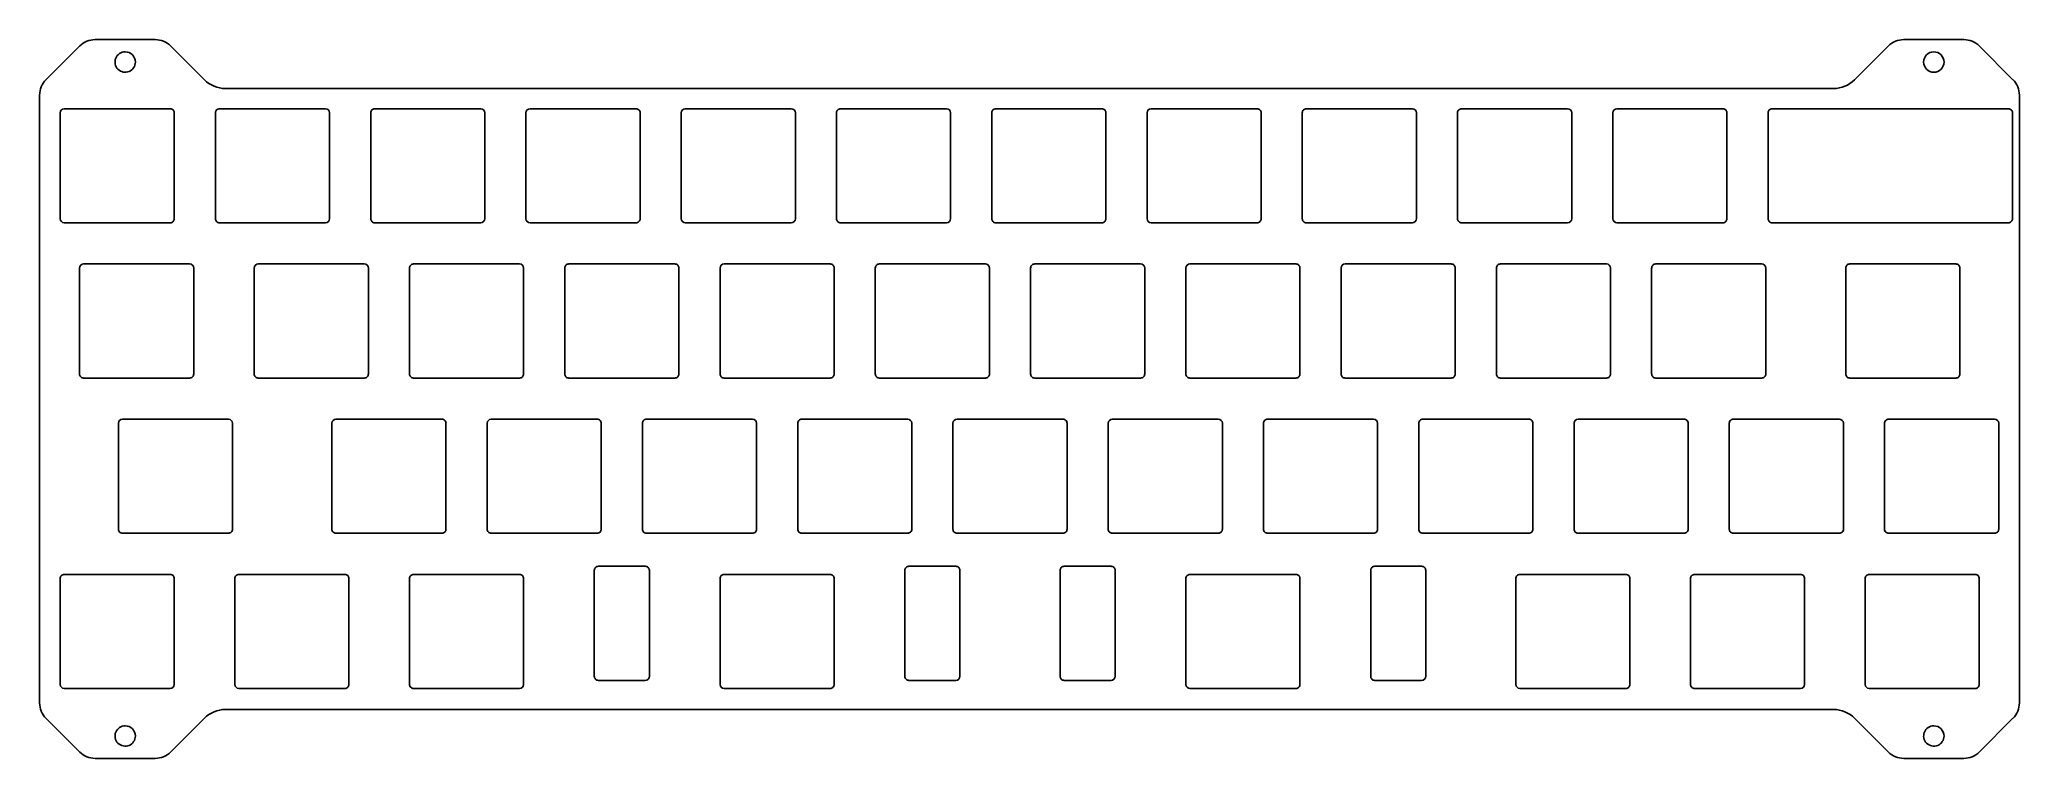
# Model space of a CAD drawing. Extents: x 0 to 243, y -88 to 0.
import ezdxf

# ---------------------------------------------------------------- set-up
doc = ezdxf.new("R2010")
doc.units = 0
doc.layers.get('0').update_dxf_attribs({"linetype": 'CONTINUOUS'})

msp = doc.modelspace()

# ---------------------------------------------------------------- linework, layer by layer
at = {"color": 7}
for points in [[(6.91388, 0.338694), (14.28242, 0.338694)], [(228.80066, 0.338694), (236.17174, 0.338694)], [(0.88138, -4.586366), (5.02158, -0.446166)], [(16.17472, -0.446166), (20.31492, -4.586366)], [(222.73768, -4.616846), (226.9109, -0.446166)], [(238.0615, -0.446166), (242.2017, -4.586366)], [(0.09906, -81.047986), (0.09906, -6.478666)], [(22.91334, -5.663326), (220.17228, -5.663326)], [(242.98656, -6.478666), (242.98656, -81.047986)], [(2.62128, -8.640206), (2.62128, -21.639926)], [(16.12138, -8.139826), (3.12166, -8.139826)], [(16.62176, -21.639926), (16.62176, -8.640206)], [(21.67128, -8.640206), (21.67128, -21.639926)], [(35.16884, -8.139826), (22.16912, -8.139826)], [(35.66922, -21.639926), (35.66922, -8.640206)], [(40.71874, -8.640206), (40.71874, -21.639926)], [(54.21884, -8.139826), (41.21912, -8.139826)], [(54.71922, -21.639926), (54.71922, -8.640206)], [(59.76874, -8.640206), (59.76874, -21.639926)], [(73.26884, -8.139826), (60.26658, -8.139826)], [(73.76668, -21.639926), (73.76668, -8.640206)], [(78.8162, -8.640206), (78.8162, -21.639926)], [(92.3163, -8.139826), (79.31658, -8.139826)], [(92.81668, -21.639926), (92.81668, -8.640206)], [(97.8662, -8.640206), (97.8662, -21.639926)], [(111.3663, -8.139826), (98.36404, -8.139826)], [(111.86414, -21.639926), (111.86414, -8.640206)], [(116.91366, -8.640206), (116.91366, -21.639926)], [(130.41376, -8.139826), (117.41404, -8.139826)], [(130.91414, -21.639926), (130.91414, -8.640206)], [(135.96366, -8.640206), (135.96366, -21.639926)], [(149.46376, -8.139826), (136.46404, -8.139826)], [(149.9616, -21.639926), (149.9616, -8.640206)], [(155.01112, -8.640206), (155.01112, -21.639926)], [(168.51122, -8.139826), (155.5115, -8.139826)], [(169.0116, -21.639926), (169.0116, -8.640206)], [(174.06112, -8.640206), (174.06112, -21.639926)], [(187.56122, -8.139826), (174.5615, -8.139826)], [(188.0616, -21.639926), (188.0616, -8.640206)], [(193.10858, -8.640206), (193.10858, -21.639926)], [(206.60868, -8.139826), (193.60896, -8.139826)], [(207.10906, -21.639926), (207.10906, -8.640206)], [(212.15858, -8.640206), (212.15858, -21.639926)], [(241.63274, -8.139826), (212.65642, -8.139826)], [(242.13312, -21.639926), (242.13312, -8.640206)], [(3.12166, -22.140306), (16.12138, -22.140306)], [(22.16912, -22.140306), (35.16884, -22.140306)], [(41.21912, -22.140306), (54.21884, -22.140306)], [(60.26658, -22.140306), (73.26884, -22.140306)], [(79.31658, -22.140306), (92.3163, -22.140306)], [(98.36404, -22.140306), (111.3663, -22.140306)], [(117.41404, -22.140306), (130.41376, -22.140306)], [(136.46404, -22.140306), (149.46376, -22.140306)], [(155.5115, -22.140306), (168.51122, -22.140306)], [(174.5615, -22.140306), (187.56122, -22.140306)], [(193.60896, -22.140306), (206.60868, -22.140306)], [(212.65642, -22.140306), (241.63274, -22.140306)], [(5.00126, -27.687666), (5.00126, -40.687386)], [(18.50136, -27.187286), (5.50164, -27.187286)], [(19.00174, -40.687386), (19.00174, -27.687666)], [(26.43124, -27.687666), (26.43124, -40.687386)], [(39.93134, -27.187286), (26.93162, -27.187286)], [(40.43172, -40.687386), (40.43172, -27.687666)], [(45.48124, -27.687666), (45.48124, -40.687386)], [(58.98134, -27.187286), (45.98162, -27.187286)], [(59.48172, -40.687386), (59.48172, -27.687666)], [(64.5287, -27.687666), (64.5287, -40.687386)], [(78.0288, -27.187286), (65.02908, -27.187286)], [(78.52918, -40.687386), (78.52918, -27.687666)], [(83.5787, -27.687666), (83.5787, -40.687386)], [(97.0788, -27.187286), (84.07908, -27.187286)], [(97.57918, -40.687386), (97.57918, -27.687666)], [(102.6287, -27.687666), (102.6287, -40.687386)], [(116.12626, -27.187286), (103.12654, -27.187286)], [(116.62664, -40.687386), (116.62664, -27.687666)], [(121.67616, -27.687666), (121.67616, -40.687386)], [(135.17626, -27.187286), (122.17654, -27.187286)], [(135.67664, -40.687386), (135.67664, -27.687666)], [(140.72616, -27.687666), (140.72616, -40.687386)], [(154.22626, -27.187286), (141.224, -27.187286)], [(154.7241, -40.687386), (154.7241, -27.687666)], [(159.77362, -27.687666), (159.77362, -40.687386)], [(173.27372, -27.187286), (160.274, -27.187286)], [(173.7741, -40.687386), (173.7741, -27.687666)], [(178.82362, -27.687666), (178.82362, -40.687386)], [(192.32372, -27.187286), (179.32146, -27.187286)], [(192.82156, -40.687386), (192.82156, -27.687666)], [(197.87108, -27.687666), (197.87108, -40.687386)], [(211.37118, -27.187286), (198.37146, -27.187286)], [(211.87156, -40.687386), (211.87156, -27.687666)], [(221.68358, -27.687666), (221.68358, -40.687386)], [(235.18368, -27.187286), (222.18142, -27.187286)], [(235.68152, -40.687386), (235.68152, -27.687666)], [(5.50164, -41.187766), (18.50136, -41.187766)], [(26.93162, -41.187766), (39.93134, -41.187766)], [(45.98162, -41.187766), (58.98134, -41.187766)], [(65.02908, -41.187766), (78.0288, -41.187766)], [(84.07908, -41.187766), (97.0788, -41.187766)], [(103.12654, -41.187766), (116.12626, -41.187766)], [(122.17654, -41.187766), (135.17626, -41.187766)], [(141.224, -41.187766), (154.22626, -41.187766)], [(160.274, -41.187766), (173.27372, -41.187766)], [(179.32146, -41.187766), (192.32372, -41.187766)], [(198.37146, -41.187766), (211.37118, -41.187766)], [(222.18142, -41.187766), (235.18368, -41.187766)], [(9.76376, -46.737666), (9.76376, -59.737386)], [(23.26386, -46.237286), (10.26414, -46.237286)], [(23.76424, -59.737386), (23.76424, -46.737666)], [(35.95624, -46.737666), (35.95624, -59.737386)], [(49.45634, -46.237286), (36.45662, -46.237286)], [(49.95672, -59.737386), (49.95672, -46.737666)], [(55.00624, -46.737666), (55.00624, -59.737386)], [(68.50634, -46.237286), (55.50662, -46.237286)], [(69.00418, -59.737386), (69.00418, -46.737666)], [(74.0537, -46.737666), (74.0537, -59.737386)], [(87.5538, -46.237286), (74.55408, -46.237286)], [(88.05418, -59.737386), (88.05418, -46.737666)], [(93.1037, -46.737666), (93.1037, -59.737386)], [(106.6038, -46.237286), (93.60408, -46.237286)], [(107.10418, -59.737386), (107.10418, -46.737666)], [(112.15116, -46.737666), (112.15116, -59.737386)], [(125.65126, -46.237286), (112.65154, -46.237286)], [(126.15164, -59.737386), (126.15164, -46.737666)], [(131.20116, -46.737666), (131.20116, -59.737386)], [(144.70126, -46.237286), (131.70154, -46.237286)], [(145.20164, -59.737386), (145.20164, -46.737666)], [(150.24862, -46.737666), (150.24862, -59.737386)], [(163.74872, -46.237286), (150.749, -46.237286)], [(164.2491, -59.737386), (164.2491, -46.737666)], [(169.29862, -46.737666), (169.29862, -59.737386)], [(182.79872, -46.237286), (169.799, -46.237286)], [(183.2991, -59.737386), (183.2991, -46.737666)], [(188.34608, -46.737666), (188.34608, -59.737386)], [(201.84618, -46.237286), (188.84646, -46.237286)], [(202.34656, -59.737386), (202.34656, -46.737666)], [(207.39608, -46.737666), (207.39608, -59.737386)], [(220.89618, -46.237286), (207.89646, -46.237286)], [(221.39656, -59.737386), (221.39656, -46.737666)], [(226.44354, -46.737666), (226.44354, -59.737386)], [(239.94364, -46.237286), (226.94392, -46.237286)], [(240.44402, -59.737386), (240.44402, -46.737666)], [(10.26414, -60.237766), (23.26386, -60.237766)], [(36.45662, -60.237766), (49.45634, -60.237766)], [(55.50662, -60.237766), (68.50634, -60.237766)], [(74.55408, -60.237766), (87.5538, -60.237766)], [(93.60408, -60.237766), (106.6038, -60.237766)], [(112.65154, -60.237766), (125.65126, -60.237766)], [(131.70154, -60.237766), (144.70126, -60.237766)], [(150.749, -60.237766), (163.74872, -60.237766)], [(169.799, -60.237766), (182.79872, -60.237766)], [(188.84646, -60.237766), (201.84618, -60.237766)], [(207.89646, -60.237766), (220.89618, -60.237766)], [(226.94392, -60.237766), (239.94364, -60.237766)], [(16.12138, -65.284746), (3.12166, -65.284746)], [(37.55136, -65.284746), (24.55164, -65.284746)], [(58.98134, -65.284746), (45.98162, -65.284746)], [(68.15328, -77.786626), (68.15328, -64.786906)], [(68.65366, -64.286526), (74.40422, -64.286526)], [(74.9046, -64.786906), (74.9046, -77.786626)], [(84.07908, -65.284746), (97.0788, -65.284746)], [(106.25328, -77.786626), (106.25328, -64.786906)], [(106.75366, -64.286526), (112.50422, -64.286526)], [(113.0046, -64.786906), (113.0046, -77.786626)], [(125.30074, -77.786626), (125.30074, -64.786906)], [(125.80112, -64.286526), (131.54914, -64.286526)], [(132.04952, -64.786906), (132.04952, -77.786626)], [(141.224, -65.284746), (154.22626, -65.284746)], [(163.40074, -77.786626), (163.40074, -64.786906)], [(163.90112, -64.286526), (169.64914, -64.286526)], [(170.14952, -64.786906), (170.14952, -77.786626)], [(194.7037, -65.284746), (181.70398, -65.284746)], [(216.13368, -65.284746), (203.13396, -65.284746)], [(237.56366, -65.284746), (224.56394, -65.284746)], [(2.62128, -65.785126), (2.62128, -78.784846)], [(16.62176, -78.784846), (16.62176, -65.785126)], [(24.05126, -65.785126), (24.05126, -78.784846)], [(38.05174, -78.784846), (38.05174, -65.785126)], [(45.48124, -65.785126), (45.48124, -78.784846)], [(59.48172, -78.784846), (59.48172, -65.785126)], [(83.5787, -78.784846), (83.5787, -65.785126)], [(97.57918, -65.785126), (97.57918, -78.784846)], [(140.72616, -78.784846), (140.72616, -65.785126)], [(154.7241, -65.785126), (154.7241, -78.784846)], [(181.2036, -65.785126), (181.2036, -78.784846)], [(195.20408, -78.784846), (195.20408, -65.785126)], [(202.63358, -65.785126), (202.63358, -78.784846)], [(216.63406, -78.784846), (216.63406, -65.785126)], [(224.06356, -65.785126), (224.06356, -78.784846)], [(238.06404, -78.784846), (238.06404, -65.785126)], [(3.12166, -79.285226), (16.12138, -79.285226)], [(24.55164, -79.285226), (37.55136, -79.285226)], [(45.98162, -79.285226), (58.98134, -79.285226)], [(74.40422, -78.287006), (68.65366, -78.287006)], [(97.0788, -79.285226), (84.07908, -79.285226)], [(112.50422, -78.287006), (106.75366, -78.287006)], [(131.54914, -78.287006), (125.80112, -78.287006)], [(154.22626, -79.285226), (141.224, -79.285226)], [(169.64914, -78.287006), (163.90112, -78.287006)], [(181.70398, -79.285226), (194.7037, -79.285226)], [(203.13396, -79.285226), (216.13368, -79.285226)], [(224.56394, -79.285226), (237.56366, -79.285226)], [(220.17228, -81.863326), (22.91334, -81.863326)], [(5.02158, -87.077946), (0.88138, -82.937746)], [(20.31492, -82.937746), (16.17472, -87.077946)], [(226.9109, -87.077946), (222.7707, -82.937746)], [(242.2017, -82.937746), (238.0615, -87.077946)], [(14.28242, -87.862806), (6.91388, -87.862806)], [(236.17174, -87.862806), (228.80066, -87.862806)]]:
    msp.add_lwpolyline(points, dxfattribs=at)
for points in [[(10.599877, -1.16365)], [(232.48747, -1.16365)], [(222.73768, -4.616846)], [(10.600131, -83.863764)], [(232.487724, -83.863764)]]:
    msp.add_lwpolyline(points, close=True, dxfattribs=at)
for points in [[(6.915125, 0.336354), (6.20567, 0.336354), (5.525272, 0.054524), (5.023612, -0.447137)], [(16.176396, -0.447137), (15.674736, 0.054524), (14.994339, 0.336354), (14.284884, 0.336354)], [(228.802692, 0.336354), (228.093228, 0.336361), (227.41282, 0.05453), (226.911154, -0.447137)], [(238.063786, -0.447137), (237.56212, 0.05453), (236.881712, 0.336361), (236.172248, 0.336354)], [(9.445028, -1.935296), (9.251551, -2.402389), (9.358496, -2.940036), (9.715994, -3.297534)], [(10.599877, -1.16365), (10.094299, -1.16365), (9.638504, -1.468203), (9.445028, -1.935296)], [(11.849877, -2.41365), (11.849877, -1.723294), (11.290233, -1.16365), (10.599877, -1.16365)], [(11.078232, -3.5685), (11.545325, -3.375023), (11.849877, -2.919228), (11.849877, -2.41365)], [(232.48747, -1.16365), (231.797114, -1.16365), (231.23747, -1.723294), (231.23747, -2.41365)], [(231.23747, -2.41365), (231.23747, -3.104006), (231.797114, -3.66365), (232.48747, -3.66365)], [(233.371354, -1.529767), (233.136933, -1.295346), (232.818991, -1.16365), (232.48747, -1.16365)], [(232.48747, -3.66365), (233.177826, -3.66365), (233.73747, -3.104006), (233.73747, -2.41365)], [(233.73747, -2.41365), (233.73747, -2.08213), (233.605774, -1.764187), (233.371354, -1.529767)], [(0.883491, -4.587255), (0.381831, -5.088916), (0.100001, -5.769313), (0.100002, -6.478768)], [(9.715994, -3.297534), (10.073491, -3.655031), (10.611139, -3.761976), (11.078232, -3.5685)], [(20.31652, -4.587255), (21.005708, -5.276454), (21.940452, -5.663646), (22.915118, -5.663656)], [(220.17228, -5.663656), (221.131378, -5.663696), (222.052491, -5.288788), (222.73895, -4.61898)], [(242.987576, -6.478768), (242.98755, -5.769299), (242.705683, -5.088899), (242.203986, -4.587255)], [(3.122498, -8.140639), (2.846356, -8.140639), (2.622499, -8.364496), (2.622499, -8.640638)], [(16.47605, -8.287085), (16.382282, -8.193317), (16.255106, -8.140639), (16.122498, -8.140639)], [(16.622497, -8.640638), (16.622497, -8.50803), (16.569818, -8.380853), (16.47605, -8.287085)], [(21.817752, -8.287085), (21.723984, -8.380853), (21.671305, -8.50803), (21.671305, -8.640638)], [(22.171304, -8.140639), (22.038696, -8.140639), (21.91152, -8.193317), (21.817752, -8.287085)], [(35.671252, -8.640638), (35.671252, -8.364546), (35.447472, -8.140709), (35.17138, -8.140639)], [(40.866501, -8.28704), (40.772706, -8.380812), (40.72001, -8.508008), (40.72001, -8.640638)], [(41.220136, -8.140639), (41.087506, -8.140605), (40.960297, -8.193269), (40.866501, -8.28704)], [(54.719982, -8.640638), (54.719982, -8.364546), (54.496202, -8.140709), (54.22011, -8.140639)], [(60.268866, -8.140639), (59.992774, -8.140709), (59.768994, -8.364546), (59.768994, -8.640638)], [(73.622475, -8.28704), (73.528679, -8.193269), (73.40147, -8.140605), (73.26884, -8.140639)], [(73.768966, -8.640638), (73.768966, -8.508008), (73.71627, -8.380812), (73.622475, -8.28704)], [(79.317596, -8.140639), (79.041504, -8.140709), (78.817724, -8.364546), (78.817724, -8.640638)], [(92.817696, -8.640638), (92.817696, -8.364546), (92.593916, -8.140709), (92.317824, -8.140639)], [(98.012945, -8.28704), (97.91915, -8.380812), (97.866454, -8.508008), (97.866454, -8.640638)], [(98.36658, -8.140639), (98.23395, -8.140605), (98.106741, -8.193269), (98.012945, -8.28704)], [(111.866426, -8.640638), (111.866426, -8.364546), (111.642646, -8.140709), (111.366554, -8.140639)], [(117.061675, -8.28704), (116.96788, -8.380812), (116.915184, -8.508008), (116.915184, -8.640638)], [(117.41531, -8.140639), (117.28268, -8.140605), (117.155471, -8.193269), (117.061675, -8.28704)], [(130.768919, -8.28704), (130.675123, -8.193269), (130.547914, -8.140605), (130.415284, -8.140639)], [(130.91541, -8.640638), (130.91541, -8.508008), (130.862714, -8.380812), (130.768919, -8.28704)], [(136.46404, -8.140639), (136.187948, -8.140709), (135.964168, -8.364546), (135.964168, -8.640638)], [(149.817649, -8.28704), (149.723853, -8.193269), (149.596644, -8.140605), (149.464014, -8.140639)], [(149.96414, -8.640638), (149.96414, -8.508008), (149.911444, -8.380812), (149.817649, -8.28704)], [(155.159389, -8.28704), (155.065594, -8.380812), (155.012898, -8.508008), (155.012898, -8.640638)], [(155.513024, -8.140639), (155.380394, -8.140605), (155.253185, -8.193269), (155.159389, -8.28704)], [(169.01287, -8.640638), (169.01287, -8.364546), (168.78909, -8.140709), (168.512998, -8.140639)], [(174.208119, -8.28704), (174.114324, -8.380812), (174.061628, -8.508008), (174.061628, -8.640638)], [(174.561754, -8.140639), (174.429124, -8.140605), (174.301915, -8.193269), (174.208119, -8.28704)], [(188.0616, -8.640638), (188.0616, -8.364546), (187.83782, -8.140709), (187.561728, -8.140639)], [(193.610484, -8.140639), (193.334392, -8.140709), (193.110612, -8.364546), (193.110612, -8.640638)], [(206.964093, -8.28704), (206.870297, -8.193269), (206.743088, -8.140605), (206.610458, -8.140639)], [(207.110584, -8.640638), (207.110584, -8.508008), (207.057888, -8.380812), (206.964093, -8.28704)], [(212.305325, -8.28704), (212.21153, -8.380812), (212.158834, -8.508008), (212.158834, -8.640638)], [(212.65896, -8.140639), (212.52633, -8.140605), (212.399121, -8.193269), (212.305325, -8.28704)], [(241.987391, -8.28704), (241.893595, -8.193269), (241.766386, -8.140605), (241.633756, -8.140639)], [(242.133882, -8.640638), (242.133882, -8.508008), (242.081186, -8.380812), (241.987391, -8.28704)], [(2.622499, -21.640637), (2.622499, -21.916779), (2.846356, -22.140636), (3.122498, -22.140636)], [(16.47605, -21.99419), (16.569818, -21.900422), (16.622497, -21.773245), (16.622497, -21.640637)], [(21.671305, -21.640637), (21.671305, -21.773245), (21.723984, -21.900422), (21.817752, -21.99419)], [(35.17138, -22.140636), (35.447472, -22.140566), (35.671252, -21.91673), (35.671252, -21.640637)], [(40.72001, -21.640637), (40.72001, -21.773267), (40.772706, -21.900463), (40.866501, -21.994235)], [(54.22011, -22.140636), (54.496202, -22.140566), (54.719982, -21.91673), (54.719982, -21.640637)], [(59.768994, -21.640637), (59.768994, -21.91673), (59.992774, -22.140566), (60.268866, -22.140636)], [(73.622475, -21.994235), (73.71627, -21.900463), (73.768966, -21.773267), (73.768966, -21.640637)], [(78.817724, -21.640637), (78.817724, -21.91673), (79.041504, -22.140566), (79.317596, -22.140636)], [(92.317824, -22.140636), (92.593916, -22.140566), (92.817696, -21.91673), (92.817696, -21.640637)], [(97.866454, -21.640637), (97.866454, -21.773267), (97.91915, -21.900463), (98.012945, -21.994235)], [(111.366554, -22.140636), (111.642646, -22.140566), (111.866426, -21.91673), (111.866426, -21.640637)], [(116.915184, -21.640637), (116.915184, -21.773267), (116.96788, -21.900463), (117.061675, -21.994235)], [(130.768919, -21.994235), (130.862714, -21.900463), (130.91541, -21.773267), (130.91541, -21.640637)], [(135.964168, -21.640637), (135.964168, -21.91673), (136.187948, -22.140566), (136.46404, -22.140636)], [(149.817649, -21.994235), (149.911444, -21.900463), (149.96414, -21.773267), (149.96414, -21.640637)], [(155.012898, -21.640637), (155.012898, -21.773267), (155.065594, -21.900463), (155.159389, -21.994235)], [(168.512998, -22.140636), (168.78909, -22.140566), (169.01287, -21.91673), (169.01287, -21.640637)], [(174.061628, -21.640637), (174.061628, -21.773267), (174.114324, -21.900463), (174.208119, -21.994235)], [(187.561728, -22.140636), (187.83782, -22.140566), (188.0616, -21.91673), (188.0616, -21.640637)], [(193.110612, -21.640637), (193.110612, -21.91673), (193.334392, -22.140566), (193.610484, -22.140636)], [(206.964093, -21.994235), (207.057888, -21.900463), (207.110584, -21.773267), (207.110584, -21.640637)], [(212.158834, -21.640637), (212.158834, -21.773267), (212.21153, -21.900463), (212.305325, -21.994235)], [(241.987391, -21.994235), (242.081186, -21.900463), (242.133882, -21.773267), (242.133882, -21.640637)], [(16.122498, -22.140636), (16.255106, -22.140636), (16.382282, -22.087958), (16.47605, -21.99419)], [(21.817752, -21.99419), (21.91152, -22.087958), (22.038696, -22.140636), (22.171304, -22.140636)], [(40.866501, -21.994235), (40.960297, -22.088007), (41.087506, -22.14067), (41.220136, -22.140636)], [(73.26884, -22.140636), (73.40147, -22.14067), (73.528679, -22.088007), (73.622475, -21.994235)], [(98.012945, -21.994235), (98.106741, -22.088007), (98.23395, -22.14067), (98.36658, -22.140636)], [(117.061675, -21.994235), (117.155471, -22.088007), (117.28268, -22.14067), (117.41531, -22.140636)], [(130.415284, -22.140636), (130.547914, -22.14067), (130.675123, -22.088007), (130.768919, -21.994235)], [(149.464014, -22.140636), (149.596644, -22.14067), (149.723853, -22.088007), (149.817649, -21.994235)], [(155.159389, -21.994235), (155.253185, -22.088007), (155.380394, -22.14067), (155.513024, -22.140636)], [(174.208119, -21.994235), (174.301915, -22.088007), (174.429124, -22.14067), (174.561754, -22.140636)], [(206.610458, -22.140636), (206.743088, -22.14067), (206.870297, -22.088007), (206.964093, -21.994235)], [(212.305325, -21.994235), (212.399121, -22.088007), (212.52633, -22.14067), (212.65896, -22.140636)], [(241.633756, -22.140636), (241.766386, -22.14067), (241.893595, -22.088007), (241.987391, -21.994235)], [(5.503596, -27.189572), (5.227504, -27.189572), (5.003667, -27.413352), (5.003597, -27.689444)], [(19.003594, -27.689444), (19.003524, -27.413352), (18.779687, -27.189572), (18.503595, -27.189572)], [(26.933398, -27.189572), (26.657355, -27.189642), (26.433596, -27.413402), (26.433526, -27.689444)], [(40.433498, -27.689444), (40.433428, -27.413402), (40.209669, -27.189642), (39.933626, -27.189572)], [(45.628792, -27.335929), (45.535, -27.429673), (45.48229, -27.556836), (45.482256, -27.689444)], [(45.982382, -27.189572), (45.849774, -27.189539), (45.722584, -27.242185), (45.628792, -27.335929)], [(59.482228, -27.689444), (59.482158, -27.413402), (59.258399, -27.189642), (58.982356, -27.189572)], [(64.677522, -27.335929), (64.58373, -27.429673), (64.53102, -27.556836), (64.530986, -27.689444)], [(65.031112, -27.189572), (64.898504, -27.189539), (64.771314, -27.242185), (64.677522, -27.335929)], [(78.384676, -27.335929), (78.290884, -27.242185), (78.163694, -27.189539), (78.031086, -27.189572)], [(78.531212, -27.689444), (78.531178, -27.556836), (78.478468, -27.429673), (78.384676, -27.335929)], [(84.079842, -27.189572), (83.803799, -27.189642), (83.58004, -27.413402), (83.57997, -27.689444)], [(97.433406, -27.335929), (97.339614, -27.242185), (97.212424, -27.189539), (97.079816, -27.189572)], [(97.579942, -27.689444), (97.579908, -27.556836), (97.527198, -27.429673), (97.433406, -27.335929)], [(102.775236, -27.335929), (102.681444, -27.429673), (102.628734, -27.556836), (102.6287, -27.689444)], [(103.128826, -27.189572), (102.996218, -27.189539), (102.869028, -27.242185), (102.775236, -27.335929)], [(116.628672, -27.689444), (116.628602, -27.413402), (116.404843, -27.189642), (116.1288, -27.189572)], [(121.823966, -27.335929), (121.730174, -27.429673), (121.677464, -27.556836), (121.67743, -27.689444)], [(122.177556, -27.189572), (122.044948, -27.189539), (121.917758, -27.242185), (121.823966, -27.335929)], [(135.677402, -27.689444), (135.677332, -27.413402), (135.453573, -27.189642), (135.17753, -27.189572)], [(141.226286, -27.189572), (140.950243, -27.189642), (140.726484, -27.413402), (140.726414, -27.689444)], [(154.57985, -27.335929), (154.486058, -27.242185), (154.358868, -27.189539), (154.22626, -27.189572)], [(154.726386, -27.689444), (154.726352, -27.556836), (154.673642, -27.429673), (154.57985, -27.335929)], [(160.275016, -27.189572), (159.998973, -27.189642), (159.775214, -27.413402), (159.775144, -27.689444)], [(173.62858, -27.335929), (173.534788, -27.242185), (173.407598, -27.189539), (173.27499, -27.189572)], [(173.775116, -27.689444), (173.775082, -27.556836), (173.722372, -27.429673), (173.62858, -27.335929)], [(178.97041, -27.335929), (178.876618, -27.429673), (178.823908, -27.556836), (178.823874, -27.689444)], [(179.324, -27.189572), (179.191392, -27.189539), (179.064202, -27.242185), (178.97041, -27.335929)], [(192.823846, -27.689444), (192.823776, -27.413402), (192.600017, -27.189642), (192.323974, -27.189572)], [(198.01914, -27.335929), (197.925348, -27.429673), (197.872638, -27.556836), (197.872604, -27.689444)], [(198.37273, -27.189572), (198.240122, -27.189539), (198.112932, -27.242185), (198.01914, -27.335929)], [(211.872576, -27.689444), (211.872506, -27.413402), (211.648747, -27.189642), (211.372704, -27.189572)], [(221.830116, -27.335929), (221.736324, -27.429673), (221.683614, -27.556836), (221.68358, -27.689444)], [(222.183706, -27.189572), (222.051098, -27.189539), (221.923908, -27.242185), (221.830116, -27.335929)], [(235.53727, -27.335929), (235.443478, -27.242185), (235.316288, -27.189539), (235.18368, -27.189572)], [(235.683806, -27.689444), (235.683772, -27.556836), (235.631062, -27.429673), (235.53727, -27.335929)], [(5.003597, -40.689418), (5.003563, -40.822048), (5.056227, -40.949258), (5.149998, -41.043053)], [(5.149998, -41.043053), (5.24377, -41.136848), (5.370966, -41.189544), (5.503596, -41.189544)], [(18.503595, -41.189544), (18.636225, -41.189544), (18.763421, -41.136848), (18.857193, -41.043053)], [(18.857193, -41.043053), (18.950964, -40.949258), (19.003628, -40.822048), (19.003594, -40.689418)], [(26.433526, -40.689418), (26.433492, -40.822026), (26.486138, -40.949216), (26.579883, -41.043008)], [(26.579883, -41.043008), (26.673627, -41.1368), (26.80079, -41.189511), (26.933398, -41.189544)], [(39.933626, -41.189544), (40.066234, -41.189511), (40.193397, -41.1368), (40.287141, -41.043008)], [(40.287141, -41.043008), (40.380886, -40.949216), (40.433532, -40.822026), (40.433498, -40.689418)], [(45.482256, -40.689418), (45.482222, -40.82207), (45.534903, -40.949299), (45.628702, -41.043098)], [(45.628702, -41.043098), (45.722501, -41.136897), (45.84973, -41.189578), (45.982382, -41.189544)], [(58.982356, -41.189544), (59.114964, -41.189511), (59.242127, -41.1368), (59.335871, -41.043008)], [(59.335871, -41.043008), (59.429616, -40.949216), (59.482262, -40.822026), (59.482228, -40.689418)], [(64.530986, -40.689418), (64.530952, -40.82207), (64.583633, -40.949299), (64.677432, -41.043098)], [(64.677432, -41.043098), (64.771231, -41.136897), (64.89846, -41.189578), (65.031112, -41.189544)], [(78.031086, -41.189544), (78.163738, -41.189578), (78.290967, -41.136897), (78.384766, -41.043098)], [(78.384766, -41.043098), (78.478565, -40.949299), (78.531246, -40.82207), (78.531212, -40.689418)], [(83.57997, -40.689418), (83.579936, -40.822026), (83.632582, -40.949216), (83.726327, -41.043008)], [(83.726327, -41.043008), (83.820071, -41.1368), (83.947234, -41.189511), (84.079842, -41.189544)], [(97.079816, -41.189544), (97.212468, -41.189578), (97.339697, -41.136897), (97.433496, -41.043098)], [(97.433496, -41.043098), (97.527295, -40.949299), (97.579976, -40.82207), (97.579942, -40.689418)], [(102.6287, -40.689418), (102.628666, -40.82207), (102.681347, -40.949299), (102.775146, -41.043098)], [(102.775146, -41.043098), (102.868945, -41.136897), (102.996174, -41.189578), (103.128826, -41.189544)], [(116.1288, -41.189544), (116.261408, -41.189511), (116.388571, -41.1368), (116.482315, -41.043008)], [(116.482315, -41.043008), (116.57606, -40.949216), (116.628706, -40.822026), (116.628672, -40.689418)], [(121.67743, -40.689418), (121.677396, -40.82207), (121.730077, -40.949299), (121.823876, -41.043098)], [(121.823876, -41.043098), (121.917675, -41.136897), (122.044904, -41.189578), (122.177556, -41.189544)], [(135.17753, -41.189544), (135.310138, -41.189511), (135.437301, -41.1368), (135.531045, -41.043008)], [(135.531045, -41.043008), (135.62479, -40.949216), (135.677436, -40.822026), (135.677402, -40.689418)], [(140.726414, -40.689418), (140.72638, -40.822026), (140.779026, -40.949216), (140.872771, -41.043008)], [(140.872771, -41.043008), (140.966515, -41.1368), (141.093678, -41.189511), (141.226286, -41.189544)], [(154.22626, -41.189544), (154.358912, -41.189578), (154.486141, -41.136897), (154.57994, -41.043098)], [(154.57994, -41.043098), (154.673739, -40.949299), (154.72642, -40.82207), (154.726386, -40.689418)], [(159.775144, -40.689418), (159.77511, -40.822026), (159.827756, -40.949216), (159.921501, -41.043008)], [(159.921501, -41.043008), (160.015245, -41.1368), (160.142408, -41.189511), (160.275016, -41.189544)], [(173.27499, -41.189544), (173.407642, -41.189578), (173.534871, -41.136897), (173.62867, -41.043098)], [(173.62867, -41.043098), (173.722469, -40.949299), (173.77515, -40.82207), (173.775116, -40.689418)], [(178.823874, -40.689418), (178.82384, -40.82207), (178.876521, -40.949299), (178.97032, -41.043098)], [(178.97032, -41.043098), (179.064119, -41.136897), (179.191348, -41.189578), (179.324, -41.189544)], [(192.323974, -41.189544), (192.456582, -41.189511), (192.583745, -41.1368), (192.677489, -41.043008)], [(192.677489, -41.043008), (192.771234, -40.949216), (192.82388, -40.822026), (192.823846, -40.689418)], [(197.872604, -40.689418), (197.87257, -40.82207), (197.925251, -40.949299), (198.01905, -41.043098)], [(198.01905, -41.043098), (198.112849, -41.136897), (198.240078, -41.189578), (198.37273, -41.189544)], [(211.372704, -41.189544), (211.505312, -41.189511), (211.632475, -41.1368), (211.726219, -41.043008)], [(211.726219, -41.043008), (211.819964, -40.949216), (211.87261, -40.822026), (211.872576, -40.689418)], [(221.68358, -40.689418), (221.683546, -40.82207), (221.736227, -40.949299), (221.830026, -41.043098)], [(221.830026, -41.043098), (221.923825, -41.136897), (222.051054, -41.189578), (222.183706, -41.189544)], [(235.18368, -41.189544), (235.316332, -41.189578), (235.443561, -41.136897), (235.53736, -41.043098)], [(235.53736, -41.043098), (235.631159, -40.949299), (235.68384, -40.82207), (235.683806, -40.689418)], [(10.265791, -46.238302), (9.989699, -46.238302), (9.765862, -46.462082), (9.765792, -46.738174)], [(23.765789, -46.738174), (23.765719, -46.462082), (23.541883, -46.238302), (23.26579, -46.238302)], [(36.45789, -46.238302), (36.181847, -46.238372), (35.958088, -46.462132), (35.958018, -46.738174)], [(49.811454, -46.384659), (49.717662, -46.290915), (49.590472, -46.238269), (49.457864, -46.238302)], [(49.95799, -46.738174), (49.957956, -46.605566), (49.905246, -46.478403), (49.811454, -46.384659)], [(55.50662, -46.238302), (55.230577, -46.238372), (55.006818, -46.462132), (55.006748, -46.738174)], [(68.860184, -46.384659), (68.766392, -46.290915), (68.639202, -46.238269), (68.506594, -46.238302)], [(69.00672, -46.738174), (69.006686, -46.605566), (68.953976, -46.478403), (68.860184, -46.384659)], [(74.202014, -46.384659), (74.108222, -46.478403), (74.055512, -46.605566), (74.055478, -46.738174)], [(74.555604, -46.238302), (74.422996, -46.238269), (74.295806, -46.290915), (74.202014, -46.384659)], [(88.05545, -46.738174), (88.05538, -46.462132), (87.831621, -46.238372), (87.555578, -46.238302)], [(93.250744, -46.384659), (93.156952, -46.478403), (93.104242, -46.605566), (93.104208, -46.738174)], [(93.604334, -46.238302), (93.471726, -46.238269), (93.344536, -46.290915), (93.250744, -46.384659)], [(107.10418, -46.738174), (107.10411, -46.462132), (106.880351, -46.238372), (106.604308, -46.238302)], [(112.653064, -46.238302), (112.377021, -46.238372), (112.153262, -46.462132), (112.153192, -46.738174)], [(126.006628, -46.384659), (125.912836, -46.290915), (125.785646, -46.238269), (125.653038, -46.238302)], [(126.153164, -46.738174), (126.15313, -46.605566), (126.10042, -46.478403), (126.006628, -46.384659)], [(131.701794, -46.238302), (131.425751, -46.238372), (131.201992, -46.462132), (131.201922, -46.738174)], [(145.201894, -46.738174), (145.201824, -46.462132), (144.978065, -46.238372), (144.702022, -46.238302)], [(150.397188, -46.384659), (150.303396, -46.478403), (150.250686, -46.605566), (150.250652, -46.738174)], [(150.750778, -46.238302), (150.61817, -46.238269), (150.49098, -46.290915), (150.397188, -46.384659)], [(164.250624, -46.738174), (164.250554, -46.462132), (164.026795, -46.238372), (163.750752, -46.238302)], [(169.445918, -46.384659), (169.352126, -46.478403), (169.299416, -46.605566), (169.299382, -46.738174)], [(169.799508, -46.238302), (169.6669, -46.238269), (169.53971, -46.290915), (169.445918, -46.384659)], [(183.153072, -46.384659), (183.05928, -46.290915), (182.93209, -46.238269), (182.799482, -46.238302)], [(183.299608, -46.738174), (183.299574, -46.605566), (183.246864, -46.478403), (183.153072, -46.384659)], [(188.848238, -46.238302), (188.572195, -46.238372), (188.348436, -46.462132), (188.348366, -46.738174)], [(202.201802, -46.384659), (202.10801, -46.290915), (201.98082, -46.238269), (201.848212, -46.238302)], [(202.348338, -46.738174), (202.348304, -46.605566), (202.295594, -46.478403), (202.201802, -46.384659)], [(207.543632, -46.384659), (207.44984, -46.478403), (207.39713, -46.605566), (207.397096, -46.738174)], [(207.897222, -46.238302), (207.764614, -46.238269), (207.637424, -46.290915), (207.543632, -46.384659)], [(221.397068, -46.738174), (221.396998, -46.462132), (221.173239, -46.238372), (220.897196, -46.238302)], [(226.592362, -46.384659), (226.49857, -46.478403), (226.44586, -46.605566), (226.445826, -46.738174)], [(226.945952, -46.238302), (226.813344, -46.238269), (226.686154, -46.290915), (226.592362, -46.384659)], [(240.445798, -46.738174), (240.445728, -46.462132), (240.221969, -46.238372), (239.945926, -46.238302)], [(9.765792, -59.738148), (9.765758, -59.870778), (9.818422, -59.997988), (9.912193, -60.091783)], [(9.912193, -60.091783), (10.005965, -60.185578), (10.133161, -60.238274), (10.265791, -60.238274)], [(23.26579, -60.238274), (23.39842, -60.238274), (23.525616, -60.185578), (23.619388, -60.091783)], [(23.619388, -60.091783), (23.71316, -59.997988), (23.765823, -59.870778), (23.765789, -59.738148)], [(35.958018, -59.738148), (35.957984, -59.870756), (36.01063, -59.997946), (36.104375, -60.091738)], [(36.104375, -60.091738), (36.198119, -60.18553), (36.325282, -60.238241), (36.45789, -60.238274)], [(49.457864, -60.238274), (49.590516, -60.238308), (49.717745, -60.185627), (49.811544, -60.091828)], [(49.811544, -60.091828), (49.905343, -59.998029), (49.958024, -59.8708), (49.95799, -59.738148)], [(55.006748, -59.738148), (55.006714, -59.870756), (55.05936, -59.997946), (55.153105, -60.091738)], [(55.153105, -60.091738), (55.246849, -60.18553), (55.374012, -60.238241), (55.50662, -60.238274)], [(68.506594, -60.238274), (68.639246, -60.238308), (68.766475, -60.185627), (68.860274, -60.091828)], [(68.860274, -60.091828), (68.954073, -59.998029), (69.006754, -59.8708), (69.00672, -59.738148)], [(74.055478, -59.738148), (74.055444, -59.8708), (74.108125, -59.998029), (74.201924, -60.091828)], [(74.201924, -60.091828), (74.295723, -60.185627), (74.422952, -60.238308), (74.555604, -60.238274)], [(87.555578, -60.238274), (87.688186, -60.238241), (87.815349, -60.18553), (87.909093, -60.091738)], [(87.909093, -60.091738), (88.002838, -59.997946), (88.055484, -59.870756), (88.05545, -59.738148)], [(93.104208, -59.738148), (93.104174, -59.8708), (93.156855, -59.998029), (93.250654, -60.091828)], [(93.250654, -60.091828), (93.344453, -60.185627), (93.471682, -60.238308), (93.604334, -60.238274)], [(106.604308, -60.238274), (106.736916, -60.238241), (106.864079, -60.18553), (106.957823, -60.091738)], [(106.957823, -60.091738), (107.051568, -59.997946), (107.104214, -59.870756), (107.10418, -59.738148)], [(112.153192, -59.738148), (112.153158, -59.870756), (112.205804, -59.997946), (112.299549, -60.091738)], [(112.299549, -60.091738), (112.393293, -60.18553), (112.520456, -60.238241), (112.653064, -60.238274)], [(125.653038, -60.238274), (125.78569, -60.238308), (125.912919, -60.185627), (126.006718, -60.091828)], [(126.006718, -60.091828), (126.100517, -59.998029), (126.153198, -59.8708), (126.153164, -59.738148)], [(131.201922, -59.738148), (131.201888, -59.870756), (131.254534, -59.997946), (131.348279, -60.091738)], [(131.348279, -60.091738), (131.442023, -60.18553), (131.569186, -60.238241), (131.701794, -60.238274)], [(144.702022, -60.238274), (144.83463, -60.238241), (144.961793, -60.18553), (145.055537, -60.091738)], [(145.055537, -60.091738), (145.149282, -59.997946), (145.201928, -59.870756), (145.201894, -59.738148)], [(150.250652, -59.738148), (150.250618, -59.8708), (150.303299, -59.998029), (150.397098, -60.091828)], [(150.397098, -60.091828), (150.490897, -60.185627), (150.618126, -60.238308), (150.750778, -60.238274)], [(163.750752, -60.238274), (163.88336, -60.238241), (164.010523, -60.18553), (164.104267, -60.091738)], [(164.104267, -60.091738), (164.198012, -59.997946), (164.250658, -59.870756), (164.250624, -59.738148)], [(169.299382, -59.738148), (169.299348, -59.8708), (169.352029, -59.998029), (169.445828, -60.091828)], [(169.445828, -60.091828), (169.539627, -60.185627), (169.666856, -60.238308), (169.799508, -60.238274)], [(182.799482, -60.238274), (182.932134, -60.238308), (183.059363, -60.185627), (183.153162, -60.091828)], [(183.153162, -60.091828), (183.246961, -59.998029), (183.299642, -59.8708), (183.299608, -59.738148)], [(188.348366, -59.738148), (188.348332, -59.870756), (188.400978, -59.997946), (188.494723, -60.091738)], [(188.494723, -60.091738), (188.588467, -60.18553), (188.71563, -60.238241), (188.848238, -60.238274)], [(201.848212, -60.238274), (201.980864, -60.238308), (202.108093, -60.185627), (202.201892, -60.091828)], [(202.201892, -60.091828), (202.295691, -59.998029), (202.348372, -59.8708), (202.348338, -59.738148)], [(207.397096, -59.738148), (207.397062, -59.8708), (207.449743, -59.998029), (207.543542, -60.091828)], [(207.543542, -60.091828), (207.637341, -60.185627), (207.76457, -60.238308), (207.897222, -60.238274)], [(220.897196, -60.238274), (221.029804, -60.238241), (221.156967, -60.18553), (221.250711, -60.091738)], [(221.250711, -60.091738), (221.344456, -59.997946), (221.397102, -59.870756), (221.397068, -59.738148)], [(226.445826, -59.738148), (226.445792, -59.8708), (226.498473, -59.998029), (226.592272, -60.091828)], [(226.592272, -60.091828), (226.686071, -60.185627), (226.8133, -60.238308), (226.945952, -60.238274)], [(239.945926, -60.238274), (240.078534, -60.238241), (240.205697, -60.18553), (240.299441, -60.091738)], [(240.299441, -60.091738), (240.393186, -59.997946), (240.445832, -59.870756), (240.445798, -59.738148)], [(2.768901, -65.433523), (2.675129, -65.527319), (2.622466, -65.654528), (2.622499, -65.787158)], [(3.122498, -65.287032), (2.989868, -65.287032), (2.862672, -65.339728), (2.768901, -65.433523)], [(16.476095, -65.433523), (16.382324, -65.339728), (16.255128, -65.287032), (16.122498, -65.287032)], [(16.622497, -65.787158), (16.62253, -65.654528), (16.569867, -65.527319), (16.476095, -65.433523)], [(24.198804, -65.433523), (24.105033, -65.527319), (24.052369, -65.654528), (24.052403, -65.787158)], [(24.552402, -65.287032), (24.419772, -65.287032), (24.292576, -65.339728), (24.198804, -65.433523)], [(37.906056, -65.433479), (37.812257, -65.339679), (37.685028, -65.286999), (37.552376, -65.287032)], [(38.052502, -65.787158), (38.052536, -65.654506), (37.999855, -65.527278), (37.906056, -65.433479)], [(45.628702, -65.433479), (45.534903, -65.527278), (45.482222, -65.654506), (45.482256, -65.787158)], [(45.982382, -65.287032), (45.84973, -65.286999), (45.722501, -65.339679), (45.628702, -65.433479)], [(59.335871, -65.433568), (59.242127, -65.339777), (59.114964, -65.287066), (58.982356, -65.287032)], [(59.482228, -65.787158), (59.482262, -65.65455), (59.429616, -65.52736), (59.335871, -65.433568)], [(68.30125, -64.433481), (68.207451, -64.52728), (68.15477, -64.654508), (68.154804, -64.78716)], [(68.65493, -64.287034), (68.522278, -64.287001), (68.395049, -64.339681), (68.30125, -64.433481)], [(74.758497, -64.43357), (74.664753, -64.339779), (74.53759, -64.287068), (74.404982, -64.287034)], [(74.904854, -64.78716), (74.904888, -64.654552), (74.852242, -64.527362), (74.758497, -64.43357)], [(83.726327, -65.433568), (83.632582, -65.52736), (83.579936, -65.65455), (83.57997, -65.787158)], [(84.079842, -65.287032), (83.947234, -65.287066), (83.820071, -65.339777), (83.726327, -65.433568)], [(97.433496, -65.433479), (97.339697, -65.339679), (97.212468, -65.286999), (97.079816, -65.287032)], [(97.579942, -65.787158), (97.579976, -65.654506), (97.527295, -65.527278), (97.433496, -65.433479)], [(106.40125, -64.433481), (106.307451, -64.52728), (106.25477, -64.654508), (106.254804, -64.78716)], [(106.75493, -64.287034), (106.622278, -64.287001), (106.495049, -64.339681), (106.40125, -64.433481)], [(112.858497, -64.43357), (112.764753, -64.339779), (112.63759, -64.287068), (112.504982, -64.287034)], [(113.004854, -64.78716), (113.004888, -64.654552), (112.952242, -64.527362), (112.858497, -64.43357)], [(125.447694, -64.433481), (125.353895, -64.52728), (125.301214, -64.654508), (125.301248, -64.78716)], [(125.801374, -64.287034), (125.668722, -64.287001), (125.541493, -64.339681), (125.447694, -64.433481)], [(131.904941, -64.43357), (131.811197, -64.339779), (131.684034, -64.287068), (131.551426, -64.287034)], [(132.051298, -64.78716), (132.051332, -64.654552), (131.998686, -64.527362), (131.904941, -64.43357)], [(140.872771, -65.433568), (140.779026, -65.52736), (140.72638, -65.65455), (140.726414, -65.787158)], [(141.226286, -65.287032), (141.093678, -65.287066), (140.966515, -65.339777), (140.872771, -65.433568)], [(154.57994, -65.433479), (154.486141, -65.339679), (154.358912, -65.286999), (154.22626, -65.287032)], [(154.726386, -65.787158), (154.72642, -65.654506), (154.673739, -65.527278), (154.57994, -65.433479)], [(163.547694, -64.433481), (163.453895, -64.52728), (163.401214, -64.654508), (163.401248, -64.78716)], [(163.901374, -64.287034), (163.768722, -64.287001), (163.641493, -64.339681), (163.547694, -64.433481)], [(170.004941, -64.43357), (169.911197, -64.339779), (169.784034, -64.287068), (169.651426, -64.287034)], [(170.151298, -64.78716), (170.151332, -64.654552), (170.098686, -64.527362), (170.004941, -64.43357)], [(181.351481, -65.433568), (181.257736, -65.52736), (181.20509, -65.65455), (181.205124, -65.787158)], [(181.704996, -65.287032), (181.572388, -65.287066), (181.445225, -65.339777), (181.351481, -65.433568)], [(195.05865, -65.433479), (194.964851, -65.339679), (194.837622, -65.286999), (194.70497, -65.287032)], [(195.205096, -65.787158), (195.20513, -65.654506), (195.152449, -65.527278), (195.05865, -65.433479)], [(202.781296, -65.433479), (202.687497, -65.527278), (202.634816, -65.654506), (202.63485, -65.787158)], [(203.134976, -65.287032), (203.002324, -65.286999), (202.875095, -65.339679), (202.781296, -65.433479)], [(216.488465, -65.433568), (216.394721, -65.339777), (216.267558, -65.287066), (216.13495, -65.287032)], [(216.634822, -65.787158), (216.634856, -65.65455), (216.58221, -65.52736), (216.488465, -65.433568)], [(224.211187, -65.433568), (224.117442, -65.52736), (224.064796, -65.65455), (224.06483, -65.787158)], [(224.564702, -65.287032), (224.432094, -65.287066), (224.304931, -65.339777), (224.211187, -65.433568)], [(237.918356, -65.433479), (237.824557, -65.339679), (237.697328, -65.286999), (237.564676, -65.287032)], [(238.064802, -65.787158), (238.064836, -65.654506), (238.012155, -65.527278), (237.918356, -65.433479)], [(2.622499, -78.787132), (2.622569, -79.063224), (2.846406, -79.287004), (3.122498, -79.287004)], [(16.122498, -79.287004), (16.39859, -79.287004), (16.622426, -79.063224), (16.622497, -78.787132)], [(24.052403, -78.787132), (24.052473, -79.063224), (24.27631, -79.287004), (24.552402, -79.287004)], [(37.552376, -79.287004), (37.684984, -79.287038), (37.812174, -79.234392), (37.905966, -79.140648)], [(37.905966, -79.140648), (37.999758, -79.046904), (38.052468, -78.91974), (38.052502, -78.787132)], [(45.482256, -78.787132), (45.48229, -78.91974), (45.535, -79.046904), (45.628792, -79.140648)], [(45.628792, -79.140648), (45.722584, -79.234392), (45.849774, -79.287038), (45.982382, -79.287004)], [(58.982356, -79.287004), (59.258399, -79.286934), (59.482158, -79.063175), (59.482228, -78.787132)], [(68.154804, -77.787134), (68.154838, -77.919742), (68.207548, -78.046906), (68.30134, -78.14065)], [(68.30134, -78.14065), (68.395132, -78.234394), (68.522322, -78.28704), (68.65493, -78.287006)], [(74.404982, -78.287006), (74.681025, -78.286936), (74.904784, -78.063177), (74.904854, -77.787134)], [(83.57997, -78.787132), (83.58004, -79.063175), (83.803799, -79.286934), (84.079842, -79.287004)], [(97.079816, -79.287004), (97.212424, -79.287038), (97.339614, -79.234392), (97.433406, -79.140648)], [(97.433406, -79.140648), (97.527198, -79.046904), (97.579908, -78.91974), (97.579942, -78.787132)], [(106.254804, -77.787134), (106.254838, -77.919742), (106.307548, -78.046906), (106.40134, -78.14065)], [(106.40134, -78.14065), (106.495132, -78.234394), (106.622322, -78.28704), (106.75493, -78.287006)], [(112.504982, -78.287006), (112.781025, -78.286936), (113.004784, -78.063177), (113.004854, -77.787134)], [(125.301248, -77.787134), (125.301282, -77.919742), (125.353992, -78.046906), (125.447784, -78.14065)], [(125.447784, -78.14065), (125.541576, -78.234394), (125.668766, -78.28704), (125.801374, -78.287006)], [(131.551426, -78.287006), (131.827469, -78.286936), (132.051228, -78.063177), (132.051298, -77.787134)], [(140.726414, -78.787132), (140.726484, -79.063175), (140.950243, -79.286934), (141.226286, -79.287004)], [(154.22626, -79.287004), (154.358868, -79.287038), (154.486058, -79.234392), (154.57985, -79.140648)], [(154.57985, -79.140648), (154.673642, -79.046904), (154.726352, -78.91974), (154.726386, -78.787132)], [(163.401248, -77.787134), (163.401282, -77.919742), (163.453992, -78.046906), (163.547784, -78.14065)], [(163.547784, -78.14065), (163.641576, -78.234394), (163.768766, -78.28704), (163.901374, -78.287006)], [(169.651426, -78.287006), (169.927469, -78.286936), (170.151228, -78.063177), (170.151298, -77.787134)], [(181.205124, -78.787132), (181.205194, -79.063175), (181.428953, -79.286934), (181.704996, -79.287004)], [(194.70497, -79.287004), (194.837578, -79.287038), (194.964768, -79.234392), (195.05856, -79.140648)], [(195.05856, -79.140648), (195.152352, -79.046904), (195.205062, -78.91974), (195.205096, -78.787132)], [(202.63485, -78.787132), (202.634884, -78.91974), (202.687594, -79.046904), (202.781386, -79.140648)], [(202.781386, -79.140648), (202.875178, -79.234392), (203.002368, -79.287038), (203.134976, -79.287004)], [(216.13495, -79.287004), (216.410993, -79.286934), (216.634752, -79.063175), (216.634822, -78.787132)], [(224.06483, -78.787132), (224.0649, -79.063175), (224.288659, -79.286934), (224.564702, -79.287004)], [(237.564676, -79.287004), (237.697284, -79.287038), (237.824474, -79.234392), (237.918266, -79.140648)], [(237.918266, -79.140648), (238.012058, -79.046904), (238.064768, -78.91974), (238.064802, -78.787132)], [(0.100001, -81.048494), (0.099994, -81.757958), (0.381824, -82.438366), (0.883491, -82.940032)], [(22.915118, -81.86358), (21.940444, -81.863604), (21.0057, -82.250815), (20.31652, -82.940032)], [(222.770954, -82.940032), (222.081755, -82.250797), (221.14698, -81.863584), (220.17228, -81.86358)], [(242.203986, -82.940032), (242.705689, -82.438382), (242.987556, -81.757972), (242.987576, -81.048494)], [(9.445282, -84.63541), (9.251805, -85.102503), (9.35875, -85.64015), (9.716248, -85.997648)], [(10.600131, -83.863764), (10.094553, -83.863764), (9.638758, -84.168317), (9.445282, -84.63541)], [(11.850131, -85.113764), (11.850131, -84.423408), (11.290487, -83.863764), (10.600131, -83.863764)], [(231.332875, -84.63541), (231.139398, -85.102503), (231.246343, -85.64015), (231.60384, -85.997648)], [(232.487724, -83.863764), (231.982146, -83.863764), (231.526351, -84.168317), (231.332875, -84.63541)], [(233.371608, -84.229881), (233.137187, -83.99546), (232.819245, -83.863764), (232.487724, -83.863764)], [(233.737724, -85.113764), (233.737724, -84.782244), (233.606028, -84.464301), (233.371608, -84.229881)], [(5.023612, -87.080232), (5.525297, -87.581836), (6.205692, -87.863609), (6.915125, -87.863568)], [(9.716248, -85.997648), (10.073745, -86.355145), (10.611393, -86.46209), (11.078486, -86.268614)], [(11.078486, -86.268614), (11.545579, -86.075137), (11.850131, -85.619342), (11.850131, -85.113764)], [(14.284884, -87.863568), (14.994308, -87.863603), (15.674692, -87.58183), (16.176371, -87.080232)], [(226.911154, -87.080232), (227.412846, -87.581842), (228.09325, -87.863616), (228.802692, -87.863568)], [(231.60384, -85.997648), (231.961338, -86.355145), (232.498985, -86.46209), (232.966078, -86.268614)], [(232.966078, -86.268614), (233.433171, -86.075137), (233.737724, -85.619342), (233.737724, -85.113764)], [(236.172248, -87.863568), (236.88169, -87.863616), (237.562094, -87.581842), (238.063786, -87.080232)]]:
    msp.add_open_spline(points, degree=3, dxfattribs=at)

doc.saveas('drawing.dxf')
